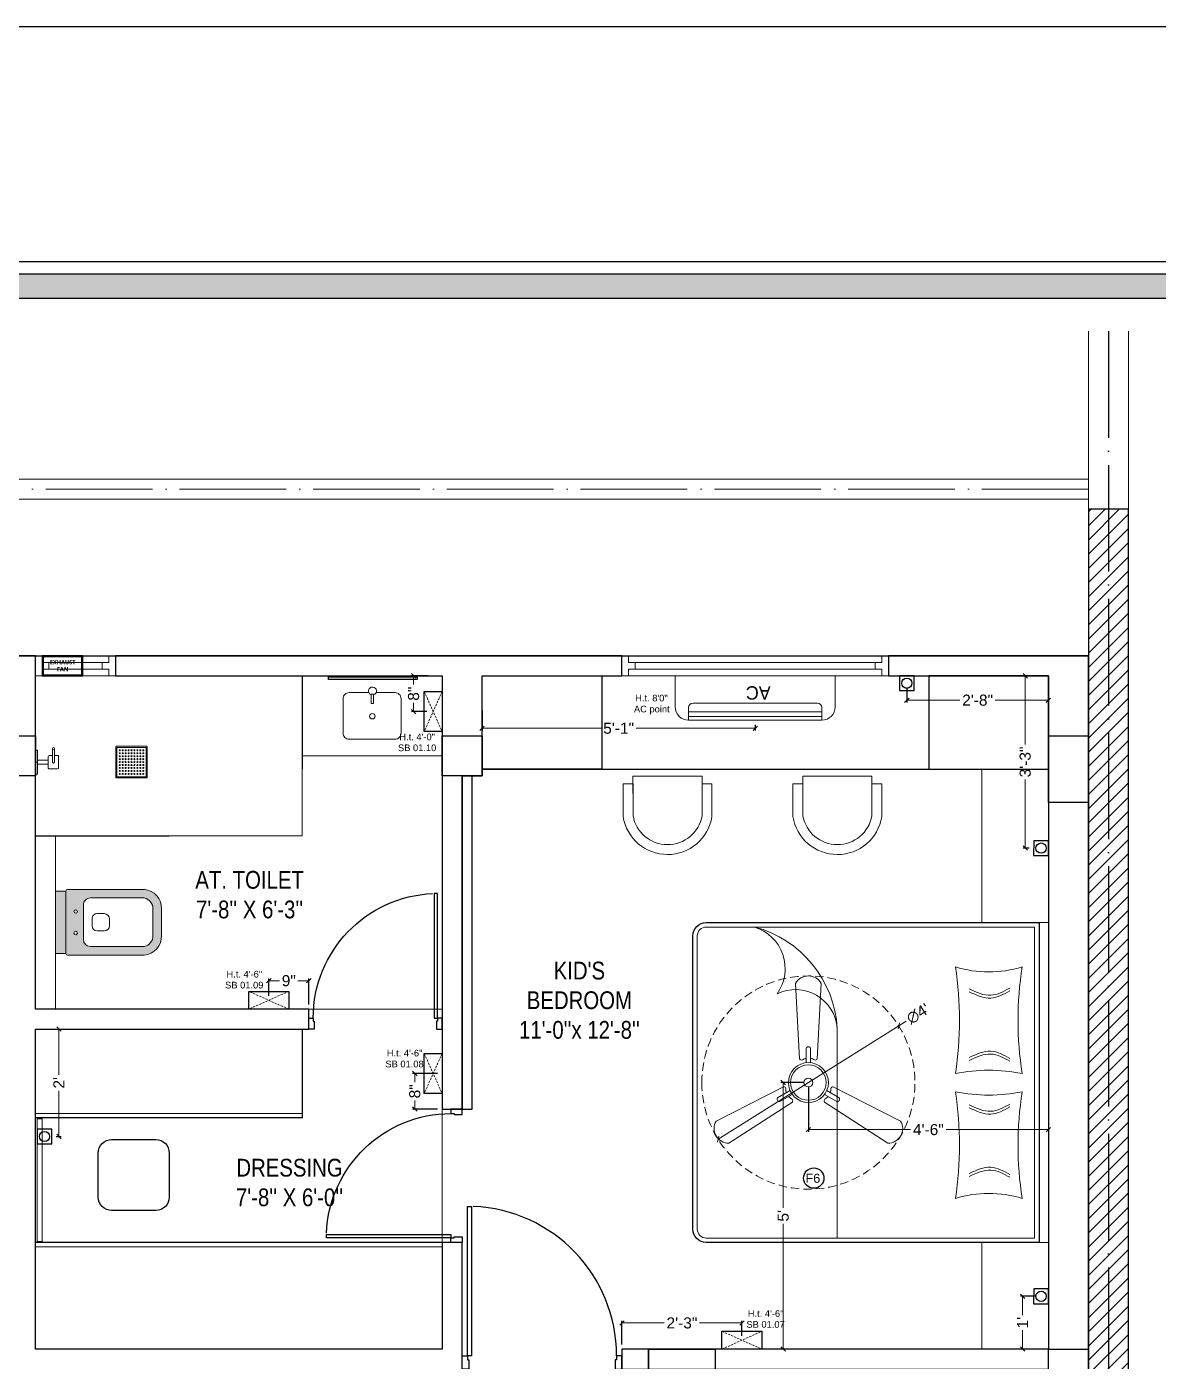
# Model space of a CAD drawing. Header units: millimetres. Extents: x 56222 to 3066687, y -650199 to -121287.
# Drawn here: x 148626.3 to 148881.1, y -178208.1 to -177907.8 of the extents above; entities that cross this region are included whole.
import ezdxf

# ---------------------------------------------------------------- set-up
doc = ezdxf.new("R2010")
doc.units = ezdxf.units.MM
doc.header["$MEASUREMENT"] = 0
doc.header["$PDMODE"] = 35
for name, pattern in [('ACAD_ISO04W100', [30, 24, -3, 0, -3]), ('DASHED', [0.75, 0.5, -0.25]), ('DASHED2', [0.375, 0.25, -0.125])]:
    doc.linetypes.add(name, pattern=pattern)
doc.layers.get('Defpoints').update_dxf_attribs({"color": 220})
doc.layers.add('AR DOOR', color=40, linetype='Continuous')
doc.layers.add('AR ELE-5', color=134, linetype='Continuous')
for name, color, linetype, lineweight in [('COLUMN', 1, 'Continuous', 30), ('dim05', 1, 'Continuous', 13), ('el', 7, 'Continuous', 20), ('ELEC-wires', 1, 'DASHED2', 13), ('Electrical', 84, 'Continuous', 30), ('ELEVATION ( SPIRAL STAIR )', 250, 'Continuous', 9), ('FIRST FLOOR', 7, 'Continuous', 9), ('FIRST FLOOR ( DW_RAIL )', 7, 'Continuous', 9), ('FIRST FLOOR ( TEXT )', 7, 'Continuous', 9), ('FIRST FLOOR_( PLine )_', 251, 'Continuous', 30), ('FURNITURE', 32, 'Continuous', 9), ('GROUND FLOOR', 7, 'Continuous', 9), ('GROUND FLOOR  ( HATCH )', 251, 'Continuous', 9), ('NAME PLATE', 7, 'Continuous', 25), ('Text', 7, 'Continuous', 15), ('wall', 7, 'Continuous', 30), ('X_PLOT', 1, 'Continuous', 9), ('XX~SLAB ( BEAM )~ ( DIM )', 7, 'Continuous', 9)]:
    doc.layers.add(name, color=color, linetype=linetype, lineweight=lineweight)
doc.layers.add('XX~SLAB ( PLINE )', color=251, linetype='Continuous', plot=False)
doc.styles.add('Arial', font='arial.ttf')
doc.styles.add('KATHA', font='swissc.ttf')
doc.styles.get("Standard").update_dxf_attribs({"font": 'arial.ttf', "height": 6})
doc.styles.add('TEXT', font='eurr____.ttf')
doc.dimstyles.new('ISO-25', dxfattribs={"dimtxt": 2.5, "dimasz": 1, "dimexe": 0.5, "dimexo": 1, "dimtad": 0, "dimdec": 1, "dimlunit": 4, "dimtxsty": 'Standard', "dimblk": 'OBLIQUE', "dimcen": 2.5, "dimclrd": 1, "dimclre": 1, "dimclrt": 5, "dimadec": 0, "dimazin": 0, "dimtfac": 1, "dimtdec": 1, "dimtmove": 0, "dimatfit": 3, "dimfxl": 1, "dimlwd": -1, "dimarcsym": 0})

# ---------------------------------------------------------------- blocks, each defined once
blk = doc.blocks.new('A$C744D1EC1')
at = {"layer": 'FURNITURE'}
for p, q in [((-2.26, -0.39), (-2.26, 0)), ((-2.26, -0.39), (-2.26, 0)), ((0, -0.39), (0, 0)), ((0, -0.39), (0, 0)), ((2.26, -0.39), (2.26, 0)), ((2.26, -0.39), (2.26, 0)), ((-2.26, -0.39), (2.26, -0.39)), ((-2.26, -0.39), (2.26, -0.39)), ((-1.06, -2.36), (1.06, -2.36)), ((-0.39, -0.39), (-0.39, -2.36)), ((0.39, -0.39), (0.39, -2.36)), ((-1.26, -2.56), (-1.26, -4.14)), ((-1.06, -4.33), (1.06, -4.33)), ((0, -3.15), (2.56, -3.15)), ((0, -3.55), (2.56, -3.55)), ((1.26, -2.56), (1.26, -3.15)), ((1.26, -3.55), (1.26, -4.14))]:
    blk.add_line(p, q, dxfattribs=at)
for points in [[(-2.96, -15.14), (-2.96, -20.86, 0.414214), (-2.86, -20.96), (2.86, -20.96, 0.414214), (2.96, -20.86), (2.96, -15.14, 0.414214), (2.86, -15.04), (-2.86, -15.04, 0.414214)], [(-2.76, -15.34), (-2.76, -20.66, 0.414214), (-2.66, -20.76), (2.66, -20.76, 0.414214), (2.76, -20.66), (2.76, -15.34, 0.414214), (2.66, -15.24), (-2.66, -15.24, 0.414214)]]:
    blk.add_lwpolyline(points, format="xyb", close=True, dxfattribs=at)
for centre, radius in [((2.56, -3.35), 0.197), ((-2.21, -15.79), 0.0985), ((-2.21, -16.34), 0.0985), ((-2.21, -16.9), 0.0985), ((-2.21, -17.45), 0.0985), ((-1.66, -15.79), 0.0985), ((-1.66, -16.34), 0.0985), ((-1.66, -16.9), 0.0985), ((-1.66, -17.45), 0.0985), ((-1.1, -15.79), 0.0985), ((-1.1, -16.34), 0.0985), ((-1.1, -16.9), 0.0985), ((-1.1, -17.45), 0.0985), ((-0.55, -15.79), 0.0985), ((-0.55, -16.34), 0.0985), ((-0.55, -16.9), 0.0985), ((-0.55, -17.45), 0.0985), ((0, -15.79), 0.0985), ((0, -16.34), 0.0985), ((0, -16.9), 0.0985), ((0, -17.45), 0.0985), ((0.55, -15.79), 0.0985), ((0.55, -16.34), 0.0985), ((0.55, -16.9), 0.0985), ((0.55, -17.45), 0.0985), ((1.1, -15.79), 0.0985), ((1.1, -16.34), 0.0985), ((1.1, -16.9), 0.0985), ((1.1, -17.45), 0.0985), ((1.66, -15.79), 0.0985), ((1.66, -16.34), 0.0985), ((1.66, -16.9), 0.0985), ((1.66, -17.45), 0.0985), ((2.21, -15.79), 0.0985), ((2.21, -16.34), 0.0985), ((2.21, -16.9), 0.0985), ((2.21, -17.45), 0.0985), ((-2.21, -18), 0.0985), ((-2.21, -18.55), 0.0985), ((-2.21, -19.1), 0.0985), ((-2.21, -19.66), 0.0985), ((-1.66, -18), 0.0985), ((-1.66, -18.55), 0.0985), ((-1.66, -19.1), 0.0985), ((-1.66, -19.66), 0.0985), ((-1.1, -18), 0.0985), ((-1.1, -18.55), 0.0985), ((-1.1, -19.1), 0.0985), ((-1.1, -19.66), 0.0985), ((-0.55, -18), 0.0985), ((-0.55, -18.55), 0.0985), ((-0.55, -19.1), 0.0985), ((-0.55, -19.66), 0.0985), ((0, -18), 0.0985), ((0, -18.55), 0.0985), ((0, -19.1), 0.0985), ((0, -19.66), 0.0985), ((0.55, -18), 0.0985), ((0.55, -18.55), 0.0985), ((0.55, -19.1), 0.0985), ((0.55, -19.66), 0.0985), ((1.1, -18), 0.0985), ((1.1, -18.55), 0.0985), ((1.1, -19.1), 0.0985), ((1.1, -19.66), 0.0985), ((1.66, -18), 0.0985), ((1.66, -18.55), 0.0985), ((1.66, -19.1), 0.0985), ((1.66, -19.66), 0.0985), ((2.21, -18), 0.0985), ((2.21, -18.55), 0.0985), ((2.21, -19.1), 0.0985), ((2.21, -19.66), 0.0985), ((-2.21, -20.21), 0.0985), ((-1.66, -20.21), 0.0985), ((-1.1, -20.21), 0.0985), ((-0.55, -20.21), 0.0985), ((0, -20.21), 0.0985), ((0.55, -20.21), 0.0985), ((1.1, -20.21), 0.0985), ((1.66, -20.21), 0.0985), ((2.21, -20.21), 0.0985)]:
    blk.add_circle(centre, radius, dxfattribs=at)
for centre, start, end in [((-1.06, -2.56), 90, 180), ((1.06, -2.56), 0, 90), ((-1.06, -4.14), 180, 270), ((0, -3.35), 90, 270), ((1.06, -4.14), 270, 0)]:
    blk.add_arc(centre, 0.197, start, end, dxfattribs=at)
blk = doc.blocks.new('LAYOUT FILE')
at = {"layer": 'NAME PLATE', "true_color": 0xd39e00}
h = blk.add_hatch(color=42, dxfattribs=at)
h.paths.add_polyline_path([(3346889.83, -513806.18), (3346889.83, -514260.7), (3347535.56, -514260.7), (3347535.56, -513806.18)])
h.paths.add_polyline_path([(3346894.36, -513810.71), (3347531.03, -513810.71), (3347531.03, -514256.17), (3346894.36, -514256.17)], flags=16)
at = {"layer": 'NAME PLATE', "color": 42, "true_color": 0xd39e00}
for points in [[(3346887.56, -513803.91), (3347537.83, -513803.91), (3347537.83, -514262.96), (3346887.56, -514262.96)], [(3346889.83, -513806.18), (3347535.56, -513806.18), (3347535.56, -514260.7), (3346889.83, -514260.7)], [(3346894.36, -513810.71), (3347531.03, -513810.71), (3347531.03, -514256.17), (3346894.36, -514256.17)]]:
    blk.add_lwpolyline(points, close=True, dxfattribs=at)
blk = doc.blocks.new('*U19')
for points in [[(-1160, 0), (-1120, 0), (-1120, 30), (-1110, 30), (-1110, 100), (-1160, 100)], [(0, 0), (0, -1120), (-30, -1120), (-30, 0)], [(40, 0), (0, 0), (0, 30), (-10, 30), (-10, 100), (40, 100)]]:
    blk.add_lwpolyline(points, close=True)
at = {"layer": 'AR ELE-5', "linetype": 'ByBlock', "ltscale": 15}
blk.add_arc((2, 1), 1122, 180.0347, 267.627, dxfattribs=at)
blk = doc.blocks.new('*U29')
for points in [[(-40, 0), (0, 0), (0, 30), (10, 30), (10, 100), (-40, 100)], [(0, 0), (0, -1120), (30, -1120), (30, 0)], [(1160, 0), (1120, 0), (1120, 30), (1110, 30), (1110, 100), (1160, 100)]]:
    blk.add_lwpolyline(points, close=True)
at = {"layer": 'AR ELE-5', "linetype": 'ByBlock', "ltscale": 15}
blk.add_arc((-2, 1), 1122, 272.373, 359.9653, dxfattribs=at)
blk = doc.blocks.new('A$C3EC62B37')
at = {"layer": 'FURNITURE', "lineweight": 30, "ltscale": 0.25, "true_color": 0xffffff}
h = blk.add_hatch(color=7, dxfattribs=at)
h.dxf.hatch_style = 1
h.paths.add_polyline_path([(-12.22, 0), (-12.22, 2.35), (-26.26, 2.35), (-26.26, 0)])
h.paths.add_polyline_path([(-26.26, 2.35), (-12.22, 2.35, 0.414214), (-11.83, 2.74), (-11.83, 19.96, 0.388639), (-16.24, 23.87), (-22.38, 23.87, 0.379499), (-26.65, 19.96), (-26.65, 2.74, 0.414214)])
h.paths.add_polyline_path([(-15.35, 6.26), (-23.13, 6.26, -0.414214), (-24.7, 7.83), (-24.7, 19.96, -0.349567), (-22.37, 21.91), (-16.24, 21.91, -0.364948), (-13.78, 19.96), (-13.78, 7.83, -0.414214)], flags=16)
h.paths.add_polyline_path([(-18.46, 8.22), (-20.02, 8.22, -0.414214), (-21.2, 9.39), (-21.2, 10.96, -0.414214), (-20.02, 12.13), (-18.46, 12.13, -0.414214), (-17.28, 10.96), (-17.28, 9.39, -0.414214)], flags=0)
h.paths.add_polyline_path([(-22.06, 4.53, -1), (-21.27, 4.53, -1)], flags=16)
at = {"layer": 'FURNITURE', "color": 0, "linetype": 'ByBlock', "lineweight": -2}
for p, q in [((-22.24, 23.87), (-16.24, 23.87)), ((-22.24, 21.91), (-16.24, 21.91)), ((-26.65, 2.74), (-26.65, 19.96)), ((-24.7, 7.83), (-24.7, 19.96)), ((-13.78, 7.83), (-13.78, 19.96)), ((-11.83, 2.74), (-11.83, 19.96)), ((-20.02, 12.13), (-18.46, 12.13)), ((-21.2, 9.39), (-21.2, 10.96)), ((-17.28, 9.39), (-17.28, 10.96)), ((-23.13, 6.26), (-15.35, 6.26)), ((-20.02, 8.22), (-18.46, 8.22)), ((-26.26, 2.35), (-12.22, 2.35)), ((-26.26, 2.35), (-26.26, 0)), ((-26.26, 0), (-12.22, 0)), ((-26.26, 0), (-12.22, 0)), ((-12.22, 2.35), (-12.22, 0))]:
    blk.add_line(p, q, dxfattribs=at)
for centre in [(-21.66, 4.53), (-16.81, 4.53)]:
    blk.add_circle(centre, 0.391, dxfattribs=at)
for centre, radius, start, end in [((-22.31, 19.5), 4.37, 89.0873, 174.0395), ((-22.31, 19.48), 2.44, 88.437, 168.6348), ((-16.17, 19.5), 4.37, 5.9605, 90.9127), ((-16.17, 19.48), 2.44, 11.3652, 91.563), ((-20.02, 10.96), 1.17, 90, 180), ((-18.46, 10.96), 1.17, 0, 90), ((-20.02, 9.39), 1.17, 180, 270), ((-18.46, 9.39), 1.17, 270, 0), ((-23.13, 7.83), 1.57, 180, 270), ((-15.35, 7.83), 1.57, 270, 0), ((-26.26, 2.74), 0.391, 180, 270), ((-12.22, 2.74), 0.391, 270, 0)]:
    blk.add_arc(centre, radius, start, end, dxfattribs=at)
blk = doc.blocks.new('6616')
at = {"color": 242, "linetype": 'DASHED', "true_color": 0xcd2027}
for p, q in [((386784.79, -36915.77), (386775.78, -36911.78)), ((386784.79, -36911.78), (386775.78, -36915.77))]:
    blk.add_line(p, q, dxfattribs=at)
at = {"layer": 'ELEC-wires', "color": 5, "linetype": 'ByBlock', "lineweight": 30, "ltscale": 4}
blk.add_lwpolyline([(386775.78, -36911.78), (386784.79, -36911.78), (386784.79, -36915.77), (386775.78, -36915.77)], close=True, dxfattribs=at)
blk = doc.blocks.new('_Oblique')
at = {"layer": 'wall', "color": 0, "lineweight": -2}
blk.add_line((-0.5, -0.5), (0.5, 0.5), dxfattribs=at)
blk = doc.blocks.new('*D144')
at = {"layer": 'Defpoints', "color": 0, "lineweight": 30, "transparency": 16777216}
for p in [(148713.72, -178143.36), (148719.85, -178143.36), (148719.85, -178151.36)]:
    blk.add_point(p, dxfattribs=at)
at = {"layer": 'dim05', "color": 1, "linetype": 'Continuous', "lineweight": -2, "transparency": 16777216}
for p, q in [((148718.85, -178143.36), (148713.22, -178143.36)), ((148718.85, -178151.36), (148713.22, -178151.36))]:
    blk.add_line(p, q, dxfattribs=at)
at = {"layer": 'dim05', "color": 1, "linetype": 'Continuous', "transparency": 16777216}
for p, q in [((148713.72, -178143.36), (148713.72, -178145.3)), ((148713.72, -178151.36), (148713.72, -178149.43))]:
    blk.add_line(p, q, dxfattribs=at)
at = {"layer": 'dim05', "color": 1, "transparency": 16777216}
for p, rotation in [((148713.72, -178143.36), 90), ((148713.72, -178151.36), 270)]:
    blk.add_blockref('_Oblique', p, dxfattribs=dict(at, rotation=rotation))
at = {"layer": 'dim05', "color": 5, "lineweight": 25, "transparency": 16777216, "insert": (148713.72, -178147.36), "char_height": 2.5, "attachment_point": 5, "rotation": 90, "style": 'Arial'}
blk.add_mtext('8"', dxfattribs=at)
blk = doc.blocks.new('A$C1B9B2090')
at = {"layer": 'Electrical', "ltscale": 10}
blk.add_line((0, 4.97), (10.08, 4.97), dxfattribs=at)
at = {"layer": 'Electrical', "ltscale": 2}
for points in [[(0, 0), (10.08, 0), (10.08, 4.97), (0, 4.97)], [(0.25, 0.25), (9.83, 0.25), (9.83, 4.72), (0.25, 4.72)]]:
    blk.add_lwpolyline(points, close=True, dxfattribs=at)
at = {"layer": 'Electrical', "ltscale": 2, "insert": (1.5, 3.92), "char_height": 1.05, "width": 7.1646, "attachment_point": 1}
blk.add_mtext('\\pxqc;{\\fMalgun Gothic|b1|i0|c0|p34;\\W5.565;\\C0;\\W1;EXHAUST \\P\\W7.7995;\\W1;FAN}', dxfattribs=at)
blk = doc.blocks.new('*D216')
at = {"layer": 'Defpoints', "color": 0, "lineweight": 30, "transparency": 16777216}
for p in [(148787.35, -178199.5), (148760.35, -178205.36), (148787.35, -178203.37)]:
    blk.add_point(p, dxfattribs=at)
at = {"layer": 'dim05', "color": 1, "linetype": 'Continuous', "lineweight": -2, "transparency": 16777216}
for p, q in [((148760.35, -178204.36), (148760.35, -178199)), ((148787.35, -178202.37), (148787.35, -178199))]:
    blk.add_line(p, q, dxfattribs=at)
at = {"layer": 'dim05', "color": 1, "linetype": 'Continuous', "transparency": 16777216}
for p, q in [((148760.35, -178199.5), (148769.88, -178199.5)), ((148787.35, -178199.5), (148777.82, -178199.5))]:
    blk.add_line(p, q, dxfattribs=at)
at = {"layer": 'dim05', "color": 1, "transparency": 16777216, "rotation": 180}
blk.add_blockref('_Oblique', (148760.35, -178199.5), dxfattribs=at)
at = {"layer": 'dim05', "color": 1, "transparency": 16777216}
blk.add_blockref('_Oblique', (148787.35, -178199.5), dxfattribs=at)
at = {"layer": 'dim05', "color": 5, "lineweight": 25, "transparency": 16777216, "insert": (148773.85, -178199.5), "char_height": 2.5, "attachment_point": 5, "style": 'Arial'}
blk.add_mtext('2\'-3"', dxfattribs=at)
blk = doc.blocks.new('*D217')
at = {"layer": 'Defpoints', "color": 0, "lineweight": 30, "transparency": 16777216}
for p in [(148689.85, -178122.48), (148680.85, -178126.87), (148689.85, -178128.86)]:
    blk.add_point(p, dxfattribs=at)
at = {"layer": 'dim05', "color": 1, "linetype": 'Continuous', "lineweight": -2, "transparency": 16777216}
for p, q in [((148680.85, -178125.87), (148680.85, -178121.98)), ((148689.85, -178127.86), (148689.85, -178121.98))]:
    blk.add_line(p, q, dxfattribs=at)
at = {"layer": 'dim05', "color": 1, "linetype": 'Continuous', "transparency": 16777216}
for p, q in [((148680.85, -178122.48), (148683.29, -178122.48)), ((148689.85, -178122.48), (148687.41, -178122.48))]:
    blk.add_line(p, q, dxfattribs=at)
at = {"layer": 'dim05', "color": 1, "transparency": 16777216, "rotation": 180}
blk.add_blockref('_Oblique', (148680.85, -178122.48), dxfattribs=at)
at = {"layer": 'dim05', "color": 1, "transparency": 16777216}
blk.add_blockref('_Oblique', (148689.85, -178122.48), dxfattribs=at)
at = {"layer": 'dim05', "color": 5, "lineweight": 25, "transparency": 16777216, "insert": (148685.35, -178122.48), "char_height": 2.5, "attachment_point": 5, "style": 'Arial'}
blk.add_mtext('9"', dxfattribs=at)
blk = doc.blocks.new('*D218')
at = {"layer": 'Defpoints', "color": 0, "lineweight": 30, "transparency": 16777216}
for p in [(148713.45, -178053.86), (148717.71, -178053.86), (148717.39, -178061.9)]:
    blk.add_point(p, dxfattribs=at)
at = {"layer": 'dim05', "color": 1, "linetype": 'Continuous', "lineweight": -2, "transparency": 16777216}
for p, q in [((148716.71, -178053.86), (148712.95, -178053.86)), ((148716.39, -178061.9), (148712.95, -178061.9))]:
    blk.add_line(p, q, dxfattribs=at)
at = {"layer": 'dim05', "color": 1, "linetype": 'Continuous', "transparency": 16777216}
for p, q in [((148713.45, -178053.86), (148713.45, -178055.82)), ((148713.45, -178061.9), (148713.45, -178059.95))]:
    blk.add_line(p, q, dxfattribs=at)
at = {"layer": 'dim05', "color": 1, "transparency": 16777216}
for p, rotation in [((148713.45, -178053.86), 90), ((148713.45, -178061.9), 270)]:
    blk.add_blockref('_Oblique', p, dxfattribs=dict(at, rotation=rotation))
at = {"layer": 'dim05', "color": 5, "lineweight": 25, "transparency": 16777216, "insert": (148713.45, -178057.88), "char_height": 2.5, "attachment_point": 5, "rotation": 90, "style": 'Arial'}
blk.add_mtext('8"', dxfattribs=at)
blk = doc.blocks.new('*D237')
at = {"layer": 'Defpoints', "color": 0, "lineweight": 30, "transparency": 16777216}
for p in [(148632.02, -178133.36), (148633.6, -178133.36), (148632.02, -178157.53)]:
    blk.add_point(p, dxfattribs=at)
at = {"layer": 'dim05', "color": 1, "linetype": 'Continuous', "lineweight": -2, "transparency": 16777216}
for p, q in [((148633.02, -178133.36), (148634.1, -178133.36)), ((148633.02, -178157.53), (148634.1, -178157.53))]:
    blk.add_line(p, q, dxfattribs=at)
at = {"layer": 'dim05', "color": 1, "linetype": 'Continuous', "transparency": 16777216}
for p, q in [((148633.6, -178133.36), (148633.6, -178143.65)), ((148633.6, -178157.53), (148633.6, -178147.24))]:
    blk.add_line(p, q, dxfattribs=at)
at = {"layer": 'dim05', "color": 1, "transparency": 16777216}
for p, rotation in [((148633.6, -178133.36), 90), ((148633.6, -178157.53), 270)]:
    blk.add_blockref('_Oblique', p, dxfattribs=dict(at, rotation=rotation))
at = {"layer": 'dim05', "color": 5, "lineweight": 25, "transparency": 16777216, "insert": (148633.6, -178145.45), "char_height": 2.5, "attachment_point": 5, "rotation": 90, "style": 'Arial'}
blk.add_mtext("2'", dxfattribs=at)
blk = doc.blocks.new('fan')
at = {"layer": 'Electrical', "lineweight": 15, "ltscale": 20}
for p, q in [((3300835.29, -509900.78), (3300836.47, -509923.43)), ((3300841.81, -509923.43), (3300842.99, -509900.78)), ((3300838.47, -509924.57), (3300838.47, -509920.25)), ((3300839.81, -509920.28), (3300839.81, -509924.57)), ((3300831.66, -509931.77), (3300811.45, -509942.07)), ((3300866.83, -509942.07), (3300846.62, -509931.77)), ((3300829.93, -509935.08), (3300833.64, -509932.93)), ((3300834.31, -509934.09), (3300830.57, -509936.25)), ((3300847.68, -509936.23), (3300843.97, -509934.09)), ((3300844.64, -509932.93), (3300848.38, -509935.09)), ((3300815.3, -509948.74), (3300834.33, -509936.39)), ((3300843.95, -509936.39), (3300862.98, -509948.74))]:
    blk.add_line(p, q, dxfattribs=at)
at = {"layer": 'Electrical', "linetype": 'DASHED', "lineweight": 15, "ltscale": 5}
blk.add_circle((3300839.14, -509930.53), 32, dxfattribs=at)
at = {"layer": 'Electrical', "lineweight": 15, "ltscale": 20}
for centre, major_axis, start_param, end_param in [((3300839.14, -509902.94), (3.12, 3.12), -0.272136, 1.842967), ((3300839.13, -509920.5), (0.501, 0.501), -0.465536, 1.983618), ((3300839.14, -509930.53), (4.24, -4.24), 3.14161, 9.424795), ((3300837.1, -509923.08), (0.51, 0.51), 2.863014, 4.257784), ((3300839.14, -509926.42), (2.27, -2.27), 2.565057, 2.951308), ((3300839.14, -509926.42), (2.27, 2.27), 0.19032, 0.57657), ((3300841.18, -509923.08), (0.51, -0.51), 5.167028, 6.561799), ((3300839.14, -509930.53), (3.77, -3.77), 1.749190548672175e-05, 6.283202799085073), ((3300831.67, -509932.49), (0.51, -0.51), 0.978238, 2.373008), ((3300839.14, -509930.53), (0.943, 0.943), 1.570814, 7.853999), ((3300846.61, -509932.49), (0.51, -0.51), 2.339416, 3.734186), ((3300830.46, -509935.55), (0.501, -0.501), 3.199655, 5.648809), ((3300835.59, -509932.58), (2.27, -2.27), 3.855511, 4.241762), ((3300835.59, -509932.58), (2.27, -2.27), 4.659452, 5.045703), ((3300833.71, -509936.02), (0.51, 0.51), -1.325776, 0.068994), ((3300844.57, -509936.02), (0.51, -0.51), 3.072633, 4.467404), ((3300842.69, -509932.58), (2.27, 2.27), 4.37911, 4.765361), ((3300842.69, -509932.58), (2.27, 2.27), 5.183051, 5.569301), ((3300847.83, -509935.54), (0.501, 0.501), 3.723254, 6.172408), ((3300815.25, -509944.32), (3.12, -3.12), 3.393055, 5.508159), ((3300863.03, -509944.32), (3.12, -3.12), 5.48745, 7.602554)]:
    blk.add_ellipse(centre, major_axis=major_axis, ratio=1, start_param=start_param, end_param=end_param, dxfattribs=at)
blk = doc.blocks.new('*D267')
at = {"layer": 'Defpoints', "color": 0, "lineweight": 30, "transparency": 16777216}
for p in [(148802.32, -178145.39), (148856.35, -178146.47), (148856.35, -178155.99)]:
    blk.add_point(p, dxfattribs=at)
at = {"layer": 'dim05', "color": 1, "linetype": 'Continuous', "lineweight": -2, "transparency": 16777216}
for p, q in [((148802.32, -178146.39), (148802.32, -178156.49)), ((148856.35, -178147.47), (148856.35, -178156.49))]:
    blk.add_line(p, q, dxfattribs=at)
at = {"layer": 'dim05', "color": 1, "linetype": 'Continuous', "transparency": 16777216}
for p, q in [((148802.32, -178155.99), (148825.33, -178155.99)), ((148856.35, -178155.99), (148833.33, -178155.99))]:
    blk.add_line(p, q, dxfattribs=at)
at = {"layer": 'dim05', "color": 1, "transparency": 16777216, "rotation": 180}
blk.add_blockref('_Oblique', (148802.32, -178155.99), dxfattribs=at)
at = {"layer": 'dim05', "color": 1, "transparency": 16777216}
blk.add_blockref('_Oblique', (148856.35, -178155.99), dxfattribs=at)
at = {"layer": 'dim05', "color": 5, "lineweight": 25, "transparency": 16777216, "insert": (148829.33, -178155.99), "char_height": 2.5, "attachment_point": 5, "style": 'Arial'}
blk.add_mtext('4\'-6"', dxfattribs=at)
blk = doc.blocks.new('*D268')
at = {"layer": 'Defpoints', "color": 0, "lineweight": 30, "transparency": 16777216}
for p in [(148802.32, -178145.39), (148796.65, -178205.36), (148802.32, -178205.36)]:
    blk.add_point(p, dxfattribs=at)
at = {"layer": 'dim05', "color": 1, "linetype": 'Continuous', "lineweight": -2, "transparency": 16777216}
for p, q in [((148801.32, -178145.39), (148796.15, -178145.39)), ((148801.32, -178205.36), (148796.15, -178205.36))]:
    blk.add_line(p, q, dxfattribs=at)
at = {"layer": 'dim05', "color": 1, "linetype": 'Continuous', "transparency": 16777216}
for p, q in [((148796.65, -178145.39), (148796.65, -178173.6)), ((148796.65, -178205.36), (148796.65, -178177.15))]:
    blk.add_line(p, q, dxfattribs=at)
at = {"layer": 'dim05', "color": 1, "transparency": 16777216}
for p, rotation in [((148796.65, -178145.39), 90), ((148796.65, -178205.36), 270)]:
    blk.add_blockref('_Oblique', p, dxfattribs=dict(at, rotation=rotation))
at = {"layer": 'dim05', "color": 5, "lineweight": 25, "transparency": 16777216, "insert": (148796.65, -178175.38), "char_height": 2.5, "attachment_point": 5, "rotation": 90, "style": 'Arial'}
blk.add_mtext("5'", dxfattribs=at)
blk = doc.blocks.new('*D273')
at = {"layer": 'Defpoints', "color": 0, "lineweight": 30, "transparency": 16777216}
for p in [(148822.65, -178132.64), (148781.99, -178158.14)]:
    blk.add_point(p, dxfattribs=at)
at = {"layer": 'dim05', "color": 1, "linetype": 'Continuous', "transparency": 16777216}
for p in [(148781.99, -178158.14), (148824.34, -178131.57)]:
    blk.add_line(p, (148822.65, -178132.64), dxfattribs=at)
at = {"layer": 'dim05', "color": 1, "transparency": 16777216}
for p, rotation in [((148822.65, -178132.64), 212.093294306221), ((148781.99, -178158.14), 32.09329430622101)]:
    blk.add_blockref('_Oblique', p, dxfattribs=dict(at, rotation=rotation))
at = {"layer": 'dim05', "color": 5, "lineweight": 25, "transparency": 16777216, "insert": (148827, -178129.91), "char_height": 2.5, "attachment_point": 5, "rotation": 32.0933, "style": 'Arial'}
blk.add_mtext("∅4'", dxfattribs=at)
blk = doc.blocks.new('*D275')
at = {"layer": 'Defpoints', "color": 0, "lineweight": 30, "transparency": 16777216}
for p in [(148824.48, -178055.52), (148856.35, -178056.58), (148856.35, -178059.35)]:
    blk.add_point(p, dxfattribs=at)
at = {"layer": 'dim05', "color": 1, "linetype": 'Continuous', "lineweight": -2, "transparency": 16777216}
for p, q in [((148824.48, -178056.52), (148824.48, -178059.85)), ((148856.35, -178057.58), (148856.35, -178059.85))]:
    blk.add_line(p, q, dxfattribs=at)
at = {"layer": 'dim05', "color": 1, "linetype": 'Continuous', "transparency": 16777216}
for p, q in [((148824.48, -178059.35), (148836.44, -178059.35)), ((148856.35, -178059.35), (148844.38, -178059.35))]:
    blk.add_line(p, q, dxfattribs=at)
at = {"layer": 'dim05', "color": 1, "transparency": 16777216, "rotation": 180}
blk.add_blockref('_Oblique', (148824.48, -178059.35), dxfattribs=at)
at = {"layer": 'dim05', "color": 1, "transparency": 16777216}
blk.add_blockref('_Oblique', (148856.35, -178059.35), dxfattribs=at)
at = {"layer": 'dim05', "color": 5, "lineweight": 25, "transparency": 16777216, "insert": (148840.41, -178059.35), "char_height": 2.5, "attachment_point": 5, "style": 'Arial'}
blk.add_mtext('2\'-8"', dxfattribs=at)
blk = doc.blocks.new('*D276')
at = {"layer": 'Defpoints', "color": 0, "lineweight": 30, "transparency": 16777216}
for p in [(148851.13, -178053.86), (148854.69, -178053.86), (148853.03, -178092.63)]:
    blk.add_point(p, dxfattribs=at)
at = {"layer": 'dim05', "color": 1, "linetype": 'Continuous', "lineweight": -2, "transparency": 16777216}
for p, q in [((148853.69, -178053.86), (148850.63, -178053.86)), ((148852.03, -178092.63), (148850.63, -178092.63))]:
    blk.add_line(p, q, dxfattribs=at)
at = {"layer": 'dim05', "color": 1, "linetype": 'Continuous', "transparency": 16777216}
for p, q in [((148851.13, -178053.86), (148851.13, -178069.3)), ((148851.13, -178092.63), (148851.13, -178077.19))]:
    blk.add_line(p, q, dxfattribs=at)
at = {"layer": 'dim05', "color": 1, "transparency": 16777216}
for p, rotation in [((148851.13, -178053.86), 90), ((148851.13, -178092.63), 270)]:
    blk.add_blockref('_Oblique', p, dxfattribs=dict(at, rotation=rotation))
at = {"layer": 'dim05', "color": 5, "lineweight": 25, "transparency": 16777216, "insert": (148851.13, -178073.24), "char_height": 2.5, "attachment_point": 5, "rotation": 90, "style": 'Arial'}
blk.add_mtext('3\'-3"', dxfattribs=at)
blk = doc.blocks.new('*D277')
at = {"layer": 'Defpoints', "color": 0, "lineweight": 30, "transparency": 16777216}
for p in [(148854.69, -178193.5), (148850.53, -178205.36), (148854.69, -178205.36)]:
    blk.add_point(p, dxfattribs=at)
at = {"layer": 'dim05', "color": 1, "linetype": 'Continuous', "lineweight": -2, "transparency": 16777216}
for p, q in [((148853.69, -178193.5), (148850.03, -178193.5)), ((148853.69, -178205.36), (148850.03, -178205.36))]:
    blk.add_line(p, q, dxfattribs=at)
at = {"layer": 'dim05', "color": 1, "linetype": 'Continuous', "transparency": 16777216}
for p, q in [((148850.53, -178193.5), (148850.53, -178197.77)), ((148850.53, -178205.36), (148850.53, -178201.09))]:
    blk.add_line(p, q, dxfattribs=at)
at = {"layer": 'dim05', "color": 1, "transparency": 16777216}
for p, rotation in [((148850.53, -178193.5), 90), ((148850.53, -178205.36), 270)]:
    blk.add_blockref('_Oblique', p, dxfattribs=dict(at, rotation=rotation))
at = {"layer": 'dim05', "color": 5, "lineweight": 25, "transparency": 16777216, "insert": (148850.53, -178199.43), "char_height": 2.5, "attachment_point": 5, "rotation": 90, "style": 'Arial'}
blk.add_mtext("1'", dxfattribs=at)
blk = doc.blocks.new('ac paln')
at = {"layer": 'Electrical', "lineweight": 15}
for p, q in [((389238.69, -37646.36), (389238.69, -37610.34)), ((389238.69, -37610.34), (389245.67, -37610.34)), ((389244.81, -37642.35), (389244.81, -37614.35)), ((389245.81, -37613.35), (389248.68, -37613.35)), ((389246.82, -37643.35), (389246.82, -37613.35)), ((389247.82, -37643.35), (389247.82, -37613.35)), ((389248.68, -37613.35), (389248.68, -37643.35)), ((389248.68, -37643.35), (389248.68, -37613.35)), ((389245.81, -37643.35), (389248.68, -37643.35)), ((389248.68, -37643.35), (389248.68, -37643.35)), ((389245.67, -37646.36), (389238.69, -37646.36))]:
    blk.add_line(p, q, dxfattribs=at)
for centre, start, end in [((389245.67, -37613.35), 0, 90), ((389245.67, -37643.35), 270, 0)]:
    blk.add_arc(centre, 3.01, start, end, dxfattribs=at)
at = {"layer": 'Electrical', "lineweight": 15, "extrusion": (0, 0, -1)}
for centre, start_param, end_param in [((389245.81, -37614.35), -0.785398, 0.785398), ((389245.81, -37642.35), 3.926991, 5.497787)]:
    blk.add_ellipse(centre, major_axis=(-0.71, 0.71), ratio=1, start_param=start_param, end_param=end_param, dxfattribs=at)
at = {"layer": 'Text', "style": 'TEXT'}
blk.add_text('AC', height=3, rotation=270, dxfattribs=at).set_placement((389241.02, -37624.87))
blk = doc.blocks.new('*D322')
at = {"layer": 'Defpoints', "color": 0, "lineweight": 30, "transparency": 16777216}
for p in [(148728.85, -178060.64), (148790.35, -178063.86), (148790.35, -178065.66)]:
    blk.add_point(p, dxfattribs=at)
at = {"layer": 'dim05', "color": 1, "linetype": 'Continuous', "lineweight": -2, "transparency": 16777216}
for p, q in [((148728.85, -178061.64), (148728.85, -178066.16)), ((148790.35, -178064.86), (148790.35, -178066.16))]:
    blk.add_line(p, q, dxfattribs=at)
at = {"layer": 'dim05', "color": 1, "linetype": 'Continuous', "transparency": 16777216}
for p, q in [((148728.85, -178065.66), (148755.65, -178065.66)), ((148790.35, -178065.66), (148763.55, -178065.66))]:
    blk.add_line(p, q, dxfattribs=at)
at = {"layer": 'dim05', "color": 1, "transparency": 16777216, "rotation": 180}
blk.add_blockref('_Oblique', (148728.85, -178065.66), dxfattribs=at)
at = {"layer": 'dim05', "color": 1, "transparency": 16777216}
blk.add_blockref('_Oblique', (148790.35, -178065.66), dxfattribs=at)
at = {"layer": 'dim05', "color": 5, "lineweight": 25, "transparency": 16777216, "insert": (148759.6, -178065.66), "char_height": 2.5, "attachment_point": 5, "style": 'Arial'}
blk.add_mtext('5\'-1"', dxfattribs=at)

msp = doc.modelspace()

# ---------------------------------------------------------------- hatches: boundary and pattern name
at = {"layer": 'GROUND FLOOR  ( HATCH )'}
h = msp.add_hatch(dxfattribs=at)
h.set_pattern_fill('ANSI31', color=6, scale=18, style=0)
h.set_pattern_definition([(45, (32333.6614, -15746.6894), (-1.590990258, 1.590990258), [])])
h.paths.add_polyline_path([(148874.347, -178016.364), (148865.347, -178016.364), (148865.347, -178359.864), (148874.347, -178359.864)])

# ---------------------------------------------------------------- linework, layer by layer
at = {"layer": 'COLUMN'}
for points in [[(148619.347, -178067.364), (148628.347, -178067.364), (148628.347, -178076.364), (148619.347, -178076.364)], [(148719.847, -178067.364), (148728.847, -178067.364), (148728.847, -178076.364), (148719.847, -178076.364)], [(148856.347, -178067.364), (148865.347, -178067.364), (148865.347, -178082.364), (148856.347, -178082.364)], [(148781.347, -178205.364), (148781.347, -178214.364), (148766.347, -178214.364), (148766.347, -178205.364)], [(148856.347, -178205.364), (148865.347, -178205.364), (148865.347, -178220.364), (148856.347, -178220.364)]]:
    msp.add_lwpolyline(points, close=True, dxfattribs=at)
at = {"layer": 'ELEVATION ( SPIRAL STAIR )', "color": 5}
msp.add_lwpolyline([(148628.698, -178153.555), (148629.849, -178153.555), (148629.849, -178181.174), (148628.698, -178181.174)], close=True, dxfattribs=at)
at = {"layer": 'FIRST FLOOR'}
for p, q in [((148464.847, -178049.364), (148865.347, -178049.364)), ((148628.347, -178128.864), (148628.347, -178049.364)), ((148646.347, -178053.864), (148646.347, -178049.364)), ((148760.347, -178053.864), (148760.347, -178049.364)), ((148820.347, -178053.864), (148820.347, -178049.364)), ((148865.347, -178049.364), (148865.347, -178359.864)), ((148628.347, -178053.864), (148719.847, -178053.864)), ((148719.847, -178205.364), (148719.847, -178053.864)), ((148728.847, -178053.864), (148856.347, -178053.864)), ((148728.847, -178076.364), (148728.847, -178053.864)), ((148856.347, -178053.864), (148856.347, -178205.364)), ((148724.347, -178151.364), (148724.347, -178076.364)), ((148628.347, -178128.864), (148719.847, -178128.864)), ((148689.847, -178133.364), (148689.847, -178128.864)), ((148628.347, -178133.364), (148689.847, -178133.364)), ((148628.347, -178133.364), (148628.347, -178205.364)), ((148719.847, -178151.364), (148724.347, -178151.364)), ((148719.847, -178181.364), (148724.347, -178181.364)), ((148724.347, -178209.864), (148724.347, -178181.364)), ((148628.347, -178205.364), (148719.847, -178205.364)), ((148766.347, -178205.364), (148766.347, -178209.864)), ((148766.347, -178205.364), (148856.347, -178205.364))]:
    msp.add_line(p, q, dxfattribs=at)
at = {"layer": 'FIRST FLOOR ( DW_RAIL )'}
for points in [[(148646.347, -178049.364), (148644.847, -178049.364), (148644.847, -178050.864), (148643.347, -178050.864), (148643.347, -178052.364), (148631.347, -178052.364), (148631.347, -178050.864), (148629.847, -178050.864), (148629.847, -178049.364), (148628.347, -178049.364), (148628.347, -178053.864), (148629.847, -178053.864), (148629.847, -178052.364), (148631.347, -178052.364), (148631.347, -178050.864), (148643.347, -178050.864), (148643.347, -178052.364), (148644.847, -178052.364), (148644.847, -178053.864), (148646.347, -178053.864), (148646.347, -178049.364), (148628.347, -178049.364), (148628.347, -178053.864), (148646.347, -178053.864)], [(148820.347, -178049.364), (148818.847, -178049.364), (148818.847, -178050.864), (148817.347, -178050.864), (148817.347, -178052.364), (148763.347, -178052.364), (148763.347, -178050.864), (148761.847, -178050.864), (148761.847, -178049.364), (148760.347, -178049.364), (148760.347, -178053.864), (148761.847, -178053.864), (148761.847, -178052.364), (148763.347, -178052.364), (148763.347, -178050.864), (148817.347, -178050.864), (148817.347, -178052.364), (148818.847, -178052.364), (148818.847, -178053.864), (148820.347, -178053.864), (148820.347, -178049.364), (148760.347, -178049.364), (148760.347, -178053.864), (148820.347, -178053.864)]]:
    msp.add_lwpolyline(points, close=True, dxfattribs=at)
at = {"layer": 'FIRST FLOOR_( PLine )_'}
for p, q in [((148628.347, -178049.364), (148464.847, -178049.364)), ((148628.347, -178128.864), (148628.347, -178049.364)), ((148689.847, -178128.864), (148628.347, -178128.864)), ((148689.847, -178133.364), (148689.847, -178128.864)), ((148628.347, -178205.364), (148628.347, -178133.364)), ((148628.347, -178133.364), (148689.847, -178133.364)), ((148724.347, -178181.364), (148719.847, -178181.364)), ((148719.847, -178181.364), (148719.847, -178205.364)), ((148724.347, -178209.864), (148724.347, -178181.364)), ((148719.847, -178205.364), (148628.347, -178205.364))]:
    msp.add_line(p, q, dxfattribs=at)
for points in [[(148728.847, -178053.864), (148760.347, -178053.864), (148760.347, -178049.364), (148646.347, -178049.364), (148646.347, -178053.864), (148719.847, -178053.864), (148719.847, -178151.364), (148724.347, -178151.364), (148724.347, -178076.364), (148728.847, -178076.364)], [(148865.347, -178049.364), (148820.347, -178049.364), (148820.347, -178053.864), (148856.347, -178053.864), (148856.347, -178205.364), (148766.347, -178205.364), (148766.347, -178209.864), (148856.347, -178209.864), (148856.347, -178337.364), (148823.342, -178337.364), (148823.342, -178341.864), (148856.347, -178341.864), (148856.347, -178359.864), (148865.347, -178359.864)], [(148760.347, -178209.864), (148766.347, -178209.864), (148766.347, -178205.364), (148760.347, -178205.364)]]:
    msp.add_lwpolyline(points, close=True, dxfattribs=at)
at = {"layer": 'FURNITURE'}
for p, q in [((148688.347, -178089.864), (148688.347, -178053.864)), ((148719.847, -178053.864), (148688.347, -178053.864)), ((148688.347, -178053.864), (148688.347, -178070.671)), ((148719.847, -178071.87), (148719.847, -178053.864)), ((148688.347, -178071.87), (148719.847, -178071.87)), ((148762.829, -178080.353, -0.036), (148762.829, -178076.446, -0.036)), ((148778.38, -178076.446, -0.036), (148762.829, -178076.446, -0.036)), ((148778.38, -178076.446, -0.036), (148778.38, -178080.353, -0.036)), ((148801.062, -178080.353, -0.036), (148801.062, -178076.446, -0.036)), ((148816.613, -178076.446, -0.036), (148801.062, -178076.446, -0.036)), ((148816.613, -178076.446, -0.036), (148816.613, -178080.353, -0.036)), ((148688.347, -178089.864), (148628.347, -178089.864)), ((148808.822, -178180.388), (148808.822, -178133.195)), ((148688.348, -178152.364), (148628.347, -178152.364)), ((148719.847, -178182.364), (148628.347, -178182.364))]:
    msp.add_line(p, q, dxfattribs=at)
at = {"layer": 'FURNITURE', "color": 5, "lineweight": 30, "ltscale": 10000}
for p, q in [((148688.347, -178053.864), (148688.347, -178074.775)), ((148628.347, -178089.864), (148658.455, -178089.864))]:
    msp.add_line(p, q, dxfattribs=at)
at = {"layer": 'FURNITURE', "lineweight": 30}
for p, q in [((148728.847, -178074.864), (148856.347, -178074.864)), ((148688.348, -178133.415), (148688.348, -178153.415)), ((148688.348, -178153.364), (148628.347, -178153.364)), ((148719.847, -178181.364), (148628.347, -178181.364))]:
    msp.add_line(p, q, dxfattribs=at)
at = {"layer": 'FURNITURE', "color": 5, "lineweight": 30, "ltscale": 10000}
msp.add_lwpolyline([(148694.261, -178054.119), (148714.229, -178054.119), (148714.229, -178054.678), (148694.261, -178054.678)], close=True, dxfattribs=at)
at = {"layer": 'FURNITURE', "lineweight": 30}
for points in [[(148728.847, -178053.864), (148755.847, -178053.864), (148755.847, -178074.864), (148728.847, -178074.864)], [(148856.347, -178053.864), (148829.405, -178053.864), (148829.405, -178074.864), (148856.347, -178074.864)], [(148726.597, -178076.364), (148724.347, -178076.364), (148724.347, -178151.364), (148726.597, -178151.364)]]:
    msp.add_lwpolyline(points, close=True, dxfattribs=at)
at = {"layer": 'FURNITURE'}
msp.add_lwpolyline([(148705.016, -178057.638), (148709.288, -178057.638, -0.4142136), (148710.62, -178058.97), (148710.62, -178066.769, -0.4142136), (148709.288, -178068.102), (148698.907, -178068.102, -0.4142136), (148697.574, -178066.77), (148697.574, -178058.97, -0.4142136), (148698.906, -178057.638), (148703.381, -178057.638)], format="xyb", dxfattribs=at)
msp.add_lwpolyline([(148705.016, -178057.638), (148709.288, -178057.638, -0.4142136), (148710.62, -178058.97), (148710.62, -178066.769, -0.4142136), (148709.288, -178068.102), (148698.907, -178068.102, -0.4142136), (148697.574, -178066.77), (148697.574, -178058.97, -0.4142136), (148698.906, -178057.638), (148703.381, -178057.638)], format="xyb", dxfattribs=at)
for points in [[(148703.885, -178057.991), (148703.885, -178060.093), (148704.422, -178060.093), (148704.422, -178057.991)], [(148703.885, -178057.991), (148703.885, -178060.093), (148704.422, -178060.093), (148704.422, -178057.991)], [(148856.347, -178074.864), (148841.347, -178074.864), (148841.347, -178109.388), (148856.347, -178109.388)], [(148632.847, -178128.77), (148628.347, -178128.77), (148628.347, -178089.864), (148632.847, -178089.864)], [(148856.347, -178181.388), (148841.347, -178181.388), (148841.347, -178205.364), (148856.347, -178205.364)]]:
    msp.add_lwpolyline(points, close=True, dxfattribs=at)
at = {"layer": 'FURNITURE', "elevation": -0.036, "flags": 128}
for points in [[(148762.838, -178078.131), (148760.613, -178078.131), (148760.613, -178085.513, 0.8536134), (148780.613, -178085.565), (148780.613, -178078.131), (148778.389, -178078.131)], [(148762.838, -178080.353), (148762.838, -178078.131), (148762.836, -178085.33, 0.8357584), (148778.391, -178085.375), (148778.391, -178080.353), (148778.391, -178078.131)], [(148801.071, -178078.131), (148798.846, -178078.131), (148798.846, -178085.513, 0.8536134), (148818.846, -178085.565), (148818.846, -178078.131), (148816.622, -178078.131)], [(148801.071, -178080.353), (148801.071, -178078.131), (148801.069, -178085.33, 0.8357584), (148816.624, -178085.375), (148816.624, -178080.353), (148816.624, -178078.131)]]:
    msp.add_lwpolyline(points, format="xyb", dxfattribs=at)
at = {"layer": 'FURNITURE', "lineweight": 30}
for points in [[(148776.318, -178178.388), (148776.318, -178112.388, -0.4142136), (148779.318, -178109.388), (148854.248, -178109.388), (148854.248, -178181.388), (148779.318, -178181.388, -0.4142136)], [(148645.471, -178158.235), (148655.44, -178158.235, -0.4142136), (148658.44, -178161.235), (148658.44, -178171.191, -0.4142136), (148655.44, -178174.191), (148645.471, -178174.191, -0.4142136), (148642.471, -178171.191), (148642.471, -178161.235, -0.4142136)]]:
    msp.add_lwpolyline(points, format="xyb", close=True, dxfattribs=at)
at = {"layer": 'FURNITURE'}
for points in [[(148777.318, -178178.388), (148777.318, -178112.388, -0.4142136), (148779.318, -178110.388), (148853.248, -178110.388), (148853.248, -178180.388), (148779.318, -178180.388, -0.4142136)], [(148795.3, -178125.399, -0.5279651), (148808.822, -178133.195, 0.3234751), (148790.179, -178110.388, -0.5087425), (148795.3, -178125.399)]]:
    msp.add_lwpolyline(points, format="xyb", close=True, dxfattribs=at)
at = {"layer": 'FURNITURE', "elevation": -0.005}
for points in [[(148835.428, -178143.379, -0.1005861), (148850.428, -178143.379, -0.0757258), (148850.428, -178119.379, -0.1489672), (148835.428, -178119.379, -0.0741156)], [(148835.428, -178147.46, 0.1005861), (148850.428, -178147.46, 0.0757258), (148850.428, -178171.46, 0.1489672), (148835.428, -178171.46, 0.0741156)]]:
    msp.add_lwpolyline(points, format="xyb", close=True, dxfattribs=at)
at = {"layer": 'FURNITURE'}
msp.add_circle((148704.154, -178062.947), 0.613, dxfattribs=at)
msp.add_circle((148704.154, -178062.947), 0.613, dxfattribs=at)
at = {"layer": 'FURNITURE', "color": 1, "lineweight": 30, "ltscale": 4}
msp.add_circle((148803.528, -178166.891), 2.291, dxfattribs=at)
at = {"layer": 'FURNITURE'}
msp.add_arc((148704.198, -178057.275), 0.895, 284.4676, 249.53074, dxfattribs=at)
msp.add_arc((148704.198, -178057.275), 0.895, 284.4676, 249.53074, dxfattribs=at)
for points in [[(148847.689, -178124.121, -0.005), (148846.272, -178124.893, -0.005), (148843.278, -178126.524, -0.005), (148840.162, -178125.083, -0.005), (148838.52, -178124.324, -0.005)], [(148847.689, -178124.766, -0.005), (148846.272, -178125.538, -0.005), (148843.278, -178127.168, -0.005), (148840.162, -178125.728, -0.005), (148838.52, -178124.969, -0.005)], [(148847.689, -178139.957, -0.005), (148846.272, -178139.185, -0.005), (148843.278, -178137.554, -0.005), (148840.162, -178138.994, -0.005), (148838.52, -178139.753, -0.005)], [(148847.689, -178140.601, -0.005), (148846.272, -178139.829, -0.005), (148843.278, -178138.199, -0.005), (148840.162, -178139.639, -0.005), (148838.52, -178140.398, -0.005)], [(148847.689, -178150.238, -0.005), (148846.272, -178151.01, -0.005), (148843.278, -178152.641, -0.005), (148840.162, -178151.2, -0.005), (148838.52, -178150.441, -0.005)], [(148847.689, -178150.882, -0.005), (148846.272, -178151.654, -0.005), (148843.278, -178153.285, -0.005), (148840.162, -178151.845, -0.005), (148838.52, -178151.086, -0.005)], [(148847.689, -178166.074, -0.005), (148846.272, -178165.302, -0.005), (148843.278, -178163.671, -0.005), (148840.162, -178165.111, -0.005), (148838.52, -178165.87, -0.005)], [(148847.689, -178166.718, -0.005), (148846.272, -178165.946, -0.005), (148843.278, -178164.315, -0.005), (148840.162, -178165.756, -0.005), (148838.52, -178166.515, -0.005)]]:
    msp.add_open_spline(points, degree=3, knots=[0, 0, 0, 0, 4.5779171, 9.671137, 9.671137, 9.671137, 9.671137], dxfattribs=at)
at = {"layer": 'GROUND FLOOR'}
for p, q in [((148865.347, -177976.315), (148865.347, -178497.248)), ((148865.347, -177976.315), (148865.347, -178073.364)), ((148874.347, -177976.315), (148874.347, -178497.248)), ((148365.097, -178009.614), (148865.347, -178009.614)), ((148369.597, -178014.114), (148865.347, -178014.114))]:
    msp.add_line(p, q, dxfattribs=at)
at = {"layer": 'GROUND FLOOR', "color": 1, "linetype": 'ACAD_ISO04W100'}
msp.add_line((148869.847, -177976.315), (148869.847, -178359.864), dxfattribs=at)
msp.add_lwpolyline([(148865.347, -178011.864), (148367.347, -178011.864), (148367.347, -178474.364), (148865.347, -178474.364)], dxfattribs=at)
at = {"layer": 'GROUND FLOOR', "color": 6, "lineweight": 30}
msp.add_lwpolyline([(148874.347, -178016.364), (148865.347, -178016.364), (148865.347, -178359.864), (148874.347, -178359.864)], close=True, dxfattribs=at)
at = {"layer": 'X_PLOT', "linetype": 'ACAD_ISO04W100', "lineweight": 30}
msp.add_line((148869.847, -177976.315), (148869.847, -178497.248), dxfattribs=at)
at = {"layer": 'XX~SLAB ( BEAM )~ ( DIM )', "color": 3, "lineweight": 30}
msp.add_lwpolyline([(150032.597, -177907.771), (147249.712, -177907.771), (147249.712, -178560.829), (150032.597, -178560.829)], close=True, dxfattribs=at)
at = {"layer": 'XX~SLAB ( BEAM )~ ( DIM )', "color": 6, "lineweight": 30}
for points in [[(148822.81, -178057.174), (148826.128, -178057.174), (148826.146, -178053.864), (148822.827, -178053.864)], [(148853.02, -178094.281), (148856.339, -178094.281), (148856.356, -178090.971), (148853.037, -178090.971)], [(148628.689, -178159.187), (148632.008, -178159.187), (148632.025, -178155.877), (148628.706, -178155.877)], [(148853.02, -178195.156), (148856.339, -178195.156), (148856.356, -178191.846), (148853.037, -178191.846)]]:
    msp.add_lwpolyline(points, close=True, dxfattribs=at)
for centre in [(148824.482, -178055.519), (148854.692, -178092.626), (148630.361, -178157.532), (148854.692, -178193.501)]:
    msp.add_circle(centre, 1.155, dxfattribs=at)
at = {"layer": 'XX~SLAB ( PLINE )'}
msp.add_lwpolyline([(148460.347, -178049.364), (148865.347, -178049.364), (148865.347, -178359.864), (148856.347, -178359.864), (148836.543, -178359.864), (148796.206, -178359.864), (148770.847, -178359.864), (148628.347, -178359.864), (148628.347, -178395.864), (148460.347, -178395.864)], close=True, dxfattribs=at)

# ---------------------------------------------------------------- block references
at = {"xscale": 0.9052782660299882, "yscale": 0.9052782660299882, "zscale": 0.9052782660299882}
msp.add_blockref('A$C1B9B2090', (148629.847, -178053.863), dxfattribs=at)
at = {"layer": 'AR DOOR', "linetype": 'ByBlock', "lineweight": -2, "extrusion": (0, 0, -1)}
for name, p, xscale, yscale, zscale, rotation in [('*U19', (-148718.847, -178130.864), 0.02500000000004618, 0.02500000000004618, -0.02500000000004618, 180), ('*U29', (-148721.847, -178180.364), 0.02500000000004618, 0.02500000000004618, -0.02500000000004618, 90), ('*U19', (-148725.547, -178206.864), -0.02999999999996949, 0.02999999999996949, -0.02999999999996949, 180)]:
    msp.add_blockref(name, p, dxfattribs=dict(at, xscale=xscale, yscale=yscale, zscale=zscale, rotation=rotation))
at = {"layer": 'dim05', "color": 1, "lineweight": 35, "xscale": -0.7500069902881101, "yscale": 0.7500069902881101, "zscale": 0.7500069902881101}
msp.add_blockref('fan', (2624454.747, 204306.073), dxfattribs=at)
at = {"layer": 'el', "color": 18, "true_color": 0x000000, "rotation": 270}
msp.add_blockref('ac paln', (186418.697, 211184.824), dxfattribs=at)
at = {"layer": 'el', "color": 1}
for p, rotation in [((111804.077, -564842.188), 90), ((111804.077, -564923.651), 90), ((535567.642, -215117.148), 180)]:
    msp.add_blockref('6616', p, dxfattribs=dict(at, rotation=rotation))
msp.add_blockref('6616', (-238099.44, -141213.093), dxfattribs=at)
at = {"layer": 'FURNITURE', "linetype": 'Continuous', "xscale": 1.200000000076199, "yscale": 1.200000000076199, "zscale": 1.200000000076199, "rotation": 90.00018639057082}
msp.add_blockref('A$C744D1EC1', (148628.347, -178073.27), dxfattribs=at)
at = {"layer": 'FURNITURE', "xscale": -1, "rotation": 270}
msp.add_blockref('A$C3EC62B37', (148632.847, -178090.078), dxfattribs=at)
at = {"layer": 'NAME PLATE', "lineweight": 0, "xscale": 1.209046105522275, "yscale": 1.209046105522275, "zscale": 1.209046105522275}
msp.add_blockref('LAYOUT FILE', (-3898268.708, 443251.986, 0.126), dxfattribs=at)

# ---------------------------------------------------------------- texts
at = {"layer": 'Electrical', "color": 240, "true_color": 0xed1f24, "transparency": 33554687}
for s, p in [('H.t. 8\'0"', (148763.328, -178059.616)), ('H.t. 4\'-0"', (148710.247, -178068.349)), ('H.t. 4\'-6"', (148671.33, -178121.752)), ('H.t. 4\'-6"', (148707.407, -178139.514)), ('H.t. 4\'-6"', (148788.679, -178198.116))]:
    msp.add_text(s, height=1.5, dxfattribs=at).set_placement(p)
at = {"layer": 'Electrical', "color": 5, "transparency": 33554687}
for s, p in [('AC point', (148763.046, -178062.086)), ('SB 01.10', (148709.935, -178070.811)), ('SB 01.09', (148671.018, -178124.215)), ('SB 01.08', (148707.095, -178141.976)), ('SB 01.07', (148788.367, -178200.578))]:
    msp.add_text(s, height=1.5, dxfattribs=at).set_placement(p)
at = {"layer": 'Electrical', "color": 1, "insert": (148804.989, -178165.916), "char_height": 2.0357, "attachment_point": 3}
msp.add_mtext_dynamic_manual_height_columns('F6', width=2.03575, gutter_width=0.679, heights=[2.601], dxfattribs=at)
at = {"layer": 'FIRST FLOOR ( TEXT )', "char_height": 4, "attachment_point": 5, "style": 'KATHA'}
for s, insert in [("AT. TOILET\\P7'-8'' X 6'-3''", (148676.531, -178103.13)), ("KID'S\\PBEDROOM\\P11'-0''x 12'-8''", (148750.766, -178126.888)), ("DRESSING\\P7'-8'' X 6'-0''", (148685.516, -178167.913))]:
    msp.add_mtext(s, dxfattribs=dict(at, insert=insert))

# ---------------------------------------------------------------- dimensions: what is measured, and where the dimension line sits
at = {"layer": 'dim05', "color": 27, "lineweight": 25, "true_color": 0x7d5120}
for base, p1, p2, picture, middle in [((148713.449, -178053.864), (148717.393, -178061.901), (148717.712, -178053.864), '*D218', (148713.449, -178057.882)), ((148851.131, -178053.864), (148853.029, -178092.626), (148854.688, -178053.864), '*D276', (148851.131, -178073.245)), ((148633.602, -178133.364), (148632.016, -178157.532), (148632.016, -178133.364), '*D237', (148633.602, -178145.448)), ((148713.72, -178143.364), (148719.847, -178151.364), (148719.847, -178143.364), '*D144', (148713.72, -178147.364)), ((148796.654, -178205.364), (148802.318, -178145.388), (148802.318, -178205.364), '*D268', (148796.654, -178175.376)), ((148850.534, -178205.364), (148854.692, -178193.501), (148854.692, -178205.364), '*D277', (148850.534, -178199.433))]:
    dim = msp.add_linear_dim(base=base, p1=p1, p2=p2, angle=90, dimstyle='ISO-25', override={"dimtxsty": 'Arial'}, dxfattribs=at)
    dim.commit()
    dim.dimension.update_dxf_attribs({"geometry": picture, "text_midpoint": middle})
for base, p1, p2, picture, middle in [((148856.347, -178059.354), (148824.478, -178055.519), (148856.347, -178056.577), '*D275', (148840.412, -178059.354)), ((148689.847, -178122.479), (148680.847, -178126.87), (148689.847, -178128.864), '*D217', (148685.347, -178122.479)), ((148856.347, -178155.986), (148802.318, -178145.388), (148856.347, -178146.47), '*D267', (148829.332, -178155.986)), ((148787.355, -178199.504), (148760.347, -178205.364), (148787.355, -178203.37), '*D216', (148773.851, -178199.504))]:
    dim = msp.add_linear_dim(base=base, p1=p1, p2=p2, dimstyle='ISO-25', override={"dimtxsty": 'Arial'}, dxfattribs=at)
    dim.commit()
    dim.dimension.update_dxf_attribs({"geometry": picture, "text_midpoint": middle})
dim = msp.add_linear_dim(base=(148790.3473398, -178065.6649053), p1=(148728.84734, -178060.6351308), p2=(148790.3473398, -178063.8587479), dimstyle='ISO-25', override={"dimdec": 0, "dimtxsty": 'Arial'}, dxfattribs=at)
dim.commit()
dim.dimension.update_dxf_attribs({"geometry": '*D322', "text_midpoint": (148759.5973399, -178065.6649053), "dimtype": 160})
dim = msp.add_diameter_dim_2p(p1=(148781.985, -178158.139), p2=(148822.65, -178132.637), dimstyle='ISO-25', override={"dimtxsty": 'Arial'}, dxfattribs=at)
dim.commit()
dim.dimension.update_dxf_attribs({"geometry": '*D273', "text_midpoint": (148827.001, -178129.908)})

doc.saveas('drawing.dxf')
